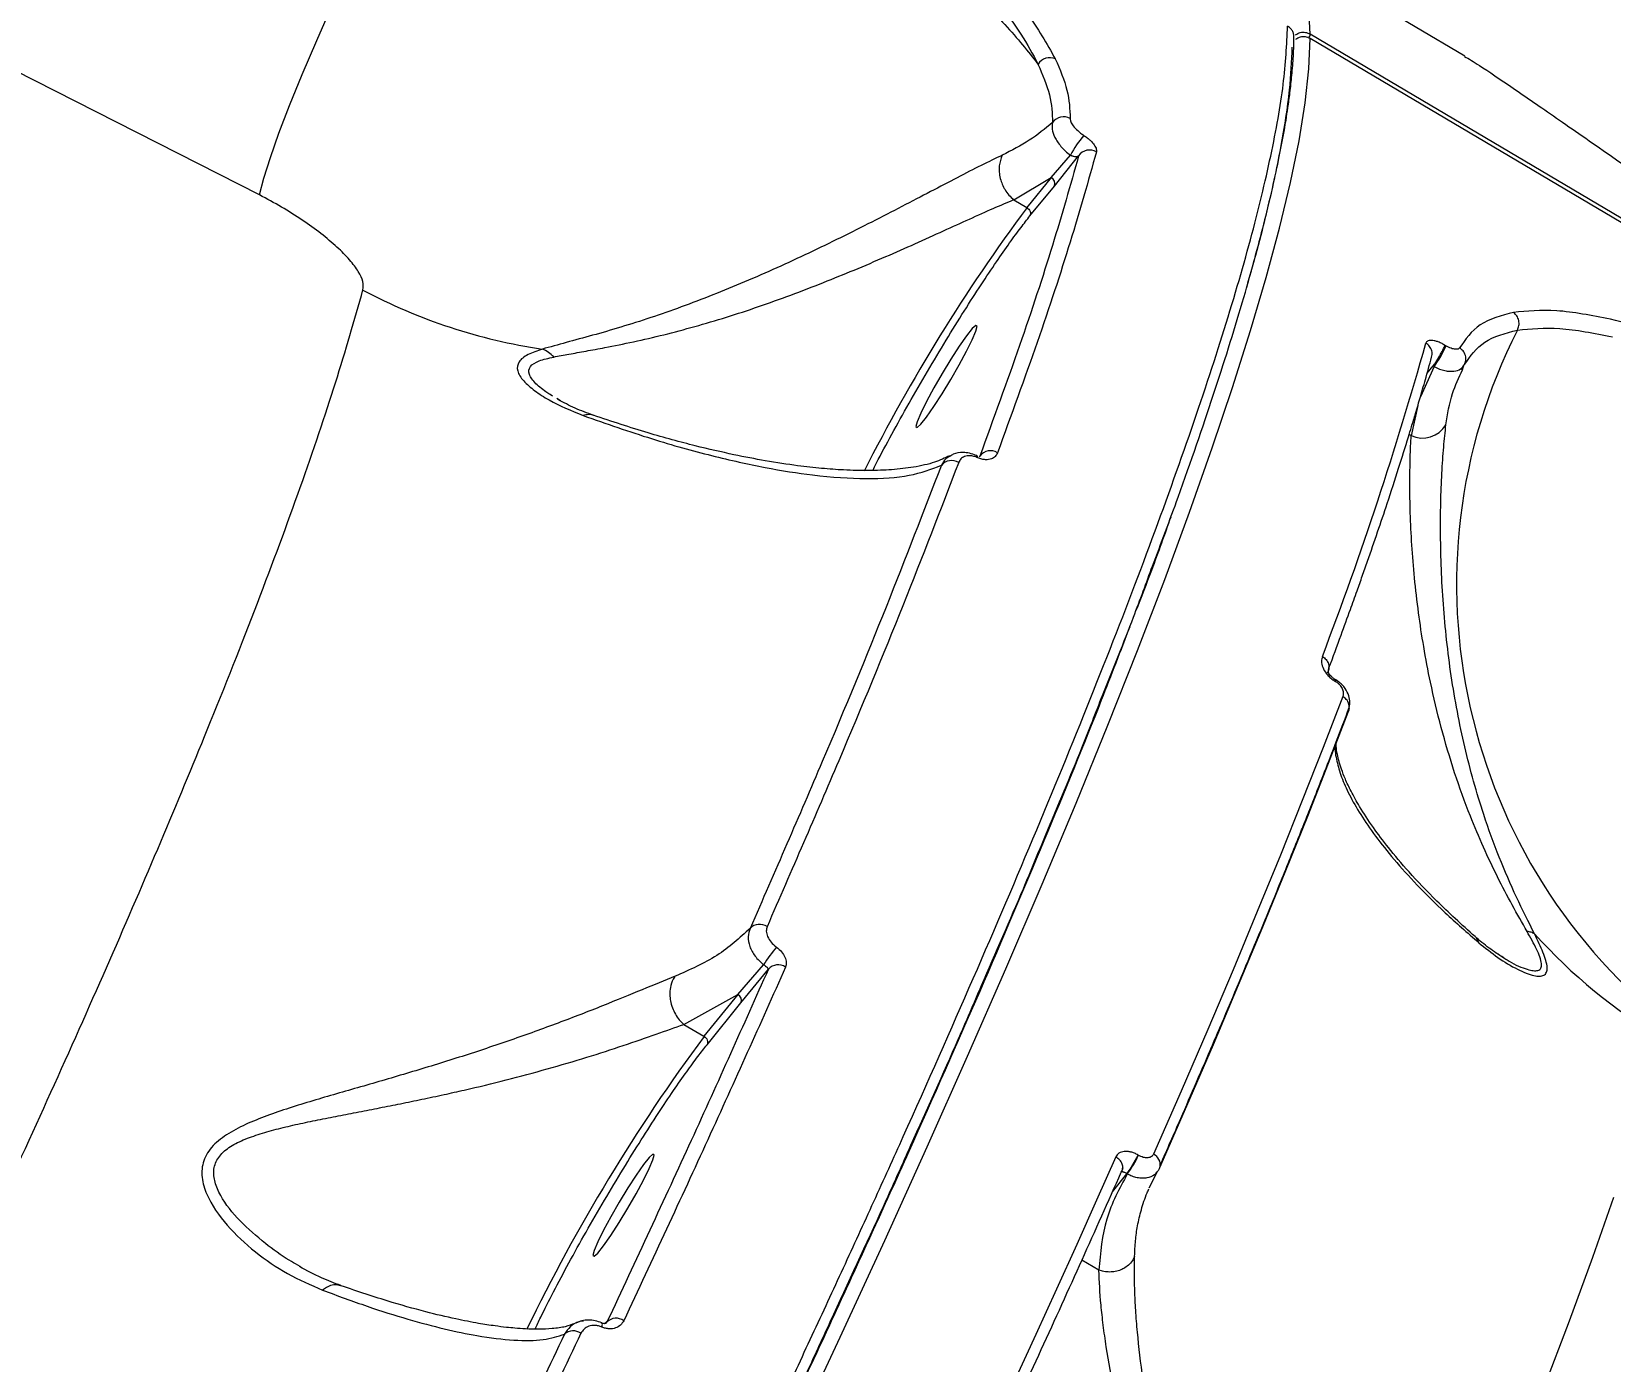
# Model space of a CAD drawing. Header units: millimetres. Extents: x -5609 to 5139, y -3980 to 3221.
# Drawn here: x 1814 to 1933.6, y 369.6 to 470.3 of the extents above; entities that cross this region are included whole.
import ezdxf

# ---------------------------------------------------------------- set-up
doc = ezdxf.new("R2010")
doc.units = ezdxf.units.MM
for name, color, linetype in [('DIKOM_ОБЪЕКТ', 7, 'Continuous'), ('DIKOM_РАЗМЕР_ЗОНА', 7, 'Continuous'), ('DIKOM_РАЗМЕР_ОБЪЕКТА', 7, 'Continuous')]:
    doc.layers.add(name, color=color, linetype=linetype)
doc.styles.add('style1', font='arial.ttf', dxfattribs={"width": 0.8})
doc.dimstyles.new('1-50', dxfattribs={"dimtxt": 300, "dimasz": 200, "dimexe": 100, "dimexo": 0, "dimgap": 100, "dimtad": 1, "dimtxsty": 'style1', "dimcen": 200, "dimclrd": 7, "dimclre": 7, "dimclrt": 7, "dimadec": 1, "dimazin": 2, "dimtfac": 1, "dimtmove": 0, "dimatfit": 2, "dimfxl": 0, "dimlwd": 25, "dimlwe": 18, "dimarcsym": 0})

# ---------------------------------------------------------------- blocks, each defined once
blk = doc.blocks.new('A$Cc336a1e3')
at = {"color": 7, "linetype": 'Continuous', "lineweight": 15}
for p, q in [((4742.76, 1741.37), (4728.62, 1749.73)), ((5145.92, 1497.55), (4731.05, 1743.04)), ((5145.92, 1497.22), (4731.05, 1742.71)), ((4731.05, 1742.7), (4731.05, 1742.71)), ((5145.92, 1497.21), (4731.05, 1742.7)), ((4711.43, 1732.17), (4712.89, 1733.87)), ((4711.66, 1731.53), (4713.5, 1733.81)), ((4708.58, 1730.49), (4711.43, 1732.17)), ((4711.43, 1732.17), (4709.58, 1729.9)), ((4709.81, 1729.27), (4711.66, 1731.53)), ((4708.58, 1730.49), (4708.58, 1730.5)), ((4708.58, 1730.49), (4709.58, 1729.9)), ((4741.26, 1719.47), (4741.34, 1719.42)), ((4742.81, 1718.16), (4742.9, 1718.28)), ((4740.36, 1717.91), (4740.44, 1717.86)), ((4742.55, 1717.61), (4742.68, 1717.89)), ((4742.58, 1717.61), (4742.63, 1717.72)), ((4742.66, 1717.91), (4742.74, 1718)), ((4674.24, 1715.25), (4673.95, 1715.43)), ((4706, 1711.03), (4705.99, 1711.02)), ((4732.44, 1694.8), (4732.47, 1695.03)), ((4732.98, 1694.13), (4732.88, 1694.19)), ((4732.86, 1694.08), (4732.96, 1694.01)), ((4733.2, 1693.97), (4732.99, 1694.12)), ((4745.18, 1673.42), (4745.8, 1673.03)), ((4687.68, 1670.29), (4689.62, 1672.55)), ((4687.91, 1669.65), (4689.99, 1672.21)), ((4683.58, 1668.03), (4687.68, 1670.29)), ((4687.68, 1670.29), (4685.11, 1667.13)), ((4685.34, 1666.49), (4687.91, 1669.65)), ((4683.58, 1668.03), (4683.58, 1668.03)), ((4683.58, 1668.03), (4685.11, 1667.13)), ((4716.84, 1657.16), (4716.8, 1656.99)), ((4718, 1658.13), (4718.03, 1658.11)), ((4717.16, 1656.72), (4717.19, 1656.7)), ((4718.85, 1655.64), (4719.46, 1656.83)), ((4654.5, 1649.7), (4654.32, 1649.8)), ((4715.03, 1649.42), (4715.03, 1649.41)), ((4675.66, 1645.51), (4675.4, 1645.41))]:
    blk.add_line(p, q, dxfattribs=at)
at = {"color": 8, "linetype": 'Continuous', "lineweight": 15}
for p, q in [((4740.44, 1717.86), (4739.4, 1715.57)), ((4739.91, 1717.35), (4740.36, 1717.91)), ((4739.21, 1714.91), (4738.7, 1712.62)), ((4738.7, 1712.62), (4738.55, 1712.71)), ((4705.95, 1711.02), (4706.01, 1711.07)), ((4716.06, 1655.35), (4717.16, 1656.72)), ((4715.03, 1649.42), (4713.73, 1650.18)), ((4677.76, 1645.49), (4677.58, 1645.36)), ((4677.76, 1645.49), (4677.68, 1645.41))]:
    blk.add_line(p, q, dxfattribs=at)
at = {"color": 7, "linetype": 'Continuous', "lineweight": 15, "flags": 128}
for points in [[(4651.43, 1730.86), (4632.89, 1740.27), (4614.18, 1749.35), (4595.31, 1758.1), (4576.29, 1766.52), (4557.12, 1774.6), (4537.8, 1782.34), (4518.35, 1789.74), (4498.76, 1796.8), (4479.05, 1803.52), (4459.22, 1809.88), (4439.28, 1815.9), (4419.23, 1821.56), (4399.09, 1826.88), (4378.85, 1831.83), (4358.52, 1836.43)], [(4651.43, 1730.86), (4651.76, 1732.13), (4652.25, 1733.69), (4652.9, 1735.53), (4653.71, 1737.63), (4654.67, 1739.98), (4655.77, 1742.55), (4656.99, 1745.33), (4658.33, 1748.27), (4659.78, 1751.36), (4661.32, 1754.58), (4662.94, 1757.88), (4664.62, 1761.24), (4666.35, 1764.63), (4668.11, 1768.02), (4669.89, 1771.38)], [(4691.91, 1636.81), (4695.44, 1644.34), (4698.81, 1651.66), (4702.03, 1658.75), (4705.09, 1665.62), (4707.99, 1672.25), (4710.73, 1678.64), (4713.31, 1684.79), (4715.71, 1690.69), (4717.95, 1696.34), (4720.02, 1701.72), (4721.91, 1706.84), (4723.63, 1711.7), (4725.17, 1716.28), (4726.53, 1720.58), (4727.72, 1724.6), (4728.73, 1728.34), (4729.56, 1731.8), (4730.2, 1734.96), (4730.67, 1737.84), (4730.95, 1740.41), (4731.05, 1742.7)], [(4705.8, 1720.91), (4705.7, 1720.97), (4705.43, 1720.73), (4705, 1720.19), (4704.44, 1719.4), (4703.81, 1718.42), (4703.15, 1717.34), (4702.52, 1716.24), (4701.96, 1715.21), (4701.53, 1714.33), (4701.26, 1713.68), (4701.16, 1713.31), (4701.26, 1713.24), (4701.53, 1713.49), (4701.96, 1714.03), (4702.52, 1714.82), (4703.15, 1715.79), (4703.81, 1716.88), (4704.44, 1717.98), (4705, 1719.01), (4705.43, 1719.88), (4705.7, 1720.53), (4705.8, 1720.91)], [(4705.85, 1710.95), (4705.84, 1710.99), (4705.84, 1711.03), (4705.83, 1711.06), (4705.82, 1711.08), (4705.8, 1711.1), (4705.78, 1711.11), (4705.76, 1711.11), (4705.73, 1711.11)], [(4732.98, 1694.13), (4732.99, 1694.12), (4732.99, 1694.12)], [(4733.52, 1692.87), (4732.03, 1689), (4730.45, 1684.99), (4728.79, 1680.85), (4727.04, 1676.57), (4725.2, 1672.17), (4723.28, 1667.64), (4721.27, 1662.98), (4719.18, 1658.2)], [(4754.02, 1654.93), (4752.43, 1650.37), (4750.66, 1645.54), (4748.72, 1640.44), (4746.6, 1635.08), (4744.32, 1629.47), (4741.86, 1623.6), (4739.24, 1617.49), (4736.46, 1611.14), (4733.52, 1604.55), (4730.42, 1597.73), (4727.16, 1590.7), (4723.75, 1583.44)], [(4681.33, 1658.13), (4681.23, 1658.2), (4680.96, 1657.95), (4680.53, 1657.41), (4679.97, 1656.62), (4679.34, 1655.65), (4678.68, 1654.56), (4678.05, 1653.46), (4677.49, 1652.44), (4677.06, 1651.56), (4676.78, 1650.91), (4676.69, 1650.53), (4676.78, 1650.47), (4677.06, 1650.71), (4677.49, 1651.25), (4678.05, 1652.04), (4678.68, 1653.02), (4679.34, 1654.1), (4679.97, 1655.2), (4680.53, 1656.23), (4680.96, 1657.11), (4681.23, 1657.76), (4681.33, 1658.13)], [(4716.32, 1658), (4714.86, 1654.71), (4713.36, 1651.37), (4711.82, 1647.97), (4710.25, 1644.53), (4708.64, 1641.03), (4707, 1637.48), (4705.32, 1633.89), (4703.61, 1630.24)]]:
    blk.add_lwpolyline(points, dxfattribs=at)
at = {"color": 8, "linetype": 'Continuous', "lineweight": 15, "flags": 128}
for points in [[(4731.05, 1743.04), (4730.94, 1744.98), (4730.65, 1746.61), (4730.17, 1747.94), (4729.52, 1748.97), (4728.68, 1749.7), (4728.62, 1749.73)], [(4719.66, 1657.19), (4721.7, 1661.85), (4723.71, 1666.5), (4725.62, 1671.02), (4727.46, 1675.41), (4729.2, 1679.68), (4730.86, 1683.81), (4732.43, 1687.81), (4733.92, 1691.68)]]:
    blk.add_lwpolyline(points, dxfattribs=at)
at = {"color": 8, "linetype": 'Continuous', "lineweight": 15}
for centre, radius, start, end in [((4729.91, 1743.31), 1.18, 331.2316, 346.7066), ((4819.52, 1648.16), 136.99, 143.3675, 153.1976), ((4732.73, 1694.16), 0.148, 326.6508, 12.7973), ((4732.75, 1694.12), 0.235, 333.5545, 1.0832), ((4742.76, 1673.87), 1.13, 17.7499, 45.7314), ((4797.34, 1583.99), 139.66, 143.4705, 154.1358), ((4718.76, 1657.38), 0.928, 351.2932, 62.949)]:
    blk.add_arc(centre, radius, start, end, dxfattribs=at)
at = {"color": 7, "linetype": 'Continuous', "lineweight": 15}
for centre, radius, start, end in [((4711.32, 1740.17), 1.08, 67.3304, 146.0867), ((4712.36, 1735.74), 1.03, 61.0813, 144.0437), ((4718.81, 1730.97), 6.59, 138.2012, 153.9227), ((4714.34, 1733.25), 1.01, 59.0777, 146.1795), ((4711.2, 1731.73), 0.498, 337.2271, 62.5421), ((4679.05, 1760.86), 42.14, 241.9983, 261.5526), ((4784.68, 1701.35), 42.54, 153.0618, 232.322), ((4478.5, 1792.8), 271.36, 339.0774, 344.3576), ((4734.72, 1722.2), 7.18, 322.8427, 337.2468), ((4672.04, 1717.09), 2.25, 41.5135, 68.4495), ((4739.55, 1714.52), 2.08, 245.7882, 328.7491), ((4706.82, 1710.48), 1, 57.6639, 143.4471), ((4703.88, 1709.74), 1, 57.8428, 140.6552), ((4689.33, 1674.61), 0.999, 55.8386, 135.9759), ((4700.07, 1665.98), 12.34, 140.1249, 147.7985), ((4778.58, 1702.26), 41, 221.8765, 239.4365), ((4690.73, 1671.56), 0.986, 55.2626, 138.4387), ((4687.45, 1669.84), 0.498, 337.2139, 62.5933), ((4710.49, 1661.66), 8.3, 323.4568, 334.8601), ((4710.52, 1661.64), 8.3, 323.4558, 334.8611), ((4678.45, 1644.79), 0.982, 53.712, 134.5814), ((4675.2, 1643.82), 1, 54.2274, 131.381)]:
    blk.add_arc(centre, radius, start, end, dxfattribs=at)
for points, knots in [([(4670.23, 1771.93), (4671.82, 1771.1), (4674.96, 1769.44), (4679.52, 1766.85), (4683.96, 1764.19), (4688.22, 1761.47), (4692.25, 1758.71), (4695.99, 1755.97), (4699.42, 1753.25), (4702.49, 1750.56), (4705.16, 1747.95), (4707.39, 1745.44), (4709.22, 1743.01), (4710.02, 1741.52), (4710.42, 1740.77)], [0, 0, 0, 0, 0.08568, 0.168899, 0.249666, 0.335364, 0.418589, 0.499358, 0.584162, 0.667407, 0.749115, 0.832921, 0.916336, 1, 1, 1, 1]), ([(4670.7, 1772.97), (4673.06, 1771.71), (4677.79, 1769.19), (4684.66, 1765.11), (4691.11, 1760.92), (4697, 1756.69), (4702.15, 1752.51), (4706.42, 1748.47), (4709.77, 1744.62), (4711.08, 1742.32), (4711.73, 1741.16)], [0, 0, 0, 0, 0.124868, 0.249534, 0.374625, 0.499173, 0.624463, 0.748983, 0.874562, 1, 1, 1, 1]), ([(4669.89, 1771.38), (4672.17, 1770.04), (4676.7, 1767.37), (4683.31, 1763.16), (4689.55, 1758.94), (4694.65, 1755.23), (4698.68, 1752.1), (4701.83, 1749.51), (4705.04, 1746.67), (4708.16, 1743.63), (4709.65, 1741.73), (4710.42, 1740.77)], [0, 0, 0, 0, 0.126011, 0.250335, 0.375596, 0.500794, 0.583348, 0.666732, 0.75094, 0.873175, 1, 1, 1, 1]), ([(4405.31, 1149.5), (4408.58, 1154.25), (4415.13, 1163.76), (4425.3, 1178.81), (4435.71, 1194.42), (4446.35, 1210.59), (4456.94, 1226.9), (4467.45, 1243.27), (4477.85, 1259.64), (4486.49, 1273.4), (4493.32, 1284.36), (4498.31, 1292.4), (4503.31, 1300.5), (4508.31, 1308.65), (4515.19, 1319.89), (4523.98, 1334.38), (4534.71, 1352.24), (4545.54, 1370.45), (4556.44, 1388.97), (4567.13, 1407.32), (4577.57, 1425.45), (4587.75, 1443.3), (4595.6, 1457.21), (4601.19, 1467.19), (4604.57, 1473.24), (4607.93, 1479.29), (4611.27, 1485.34), (4614.61, 1491.39), (4617.92, 1497.43), (4623.21, 1507.11), (4630.4, 1520.38), (4639.35, 1537.09), (4648.08, 1553.63), (4656.57, 1569.95), (4664.59, 1585.63), (4672.14, 1600.63), (4679.21, 1614.94), (4684.57, 1626), (4688.41, 1634.06), (4690.9, 1639.32), (4693.33, 1644.51), (4695.69, 1649.61), (4698, 1654.64), (4701.36, 1662.07), (4705.6, 1671.64), (4710.42, 1682.91), (4714.73, 1693.46), (4718.53, 1703.24), (4721.78, 1712.22), (4724.48, 1720.35), (4726.62, 1727.62), (4728.15, 1733.96), (4729.13, 1739.43), (4729.27, 1742.24), (4729.34, 1743.65)], [0, 0, 0, 0, 0.024819, 0.049681, 0.074585, 0.099531, 0.12452, 0.147882, 0.17128, 0.194715, 0.205777, 0.216847, 0.227925, 0.239011, 0.250105, 0.273561, 0.297359, 0.321499, 0.345981, 0.370806, 0.394284, 0.418061, 0.442135, 0.45031, 0.458518, 0.466761, 0.475037, 0.483347, 0.49169, 0.500068, 0.523695, 0.547624, 0.571855, 0.596389, 0.621225, 0.644678, 0.668395, 0.692375, 0.701869, 0.711403, 0.720978, 0.730593, 0.740249, 0.749946, 0.774408, 0.798991, 0.823695, 0.848519, 0.873464, 0.898529, 0.923716, 0.949023, 0.974451, 1, 1, 1, 1]), ([(4729.81, 1742.91), (4729.8, 1743), (4729.77, 1743.17), (4729.61, 1743.44), (4729.44, 1743.58), (4729.34, 1743.65)], [0, 0, 0, 0, 0.30134, 0.586445, 1, 1, 1, 1]), ([(4719.09, 1702.74), (4719.76, 1704.5), (4721.5, 1709.13), (4723.77, 1715.79), (4725.98, 1722.81), (4727.37, 1727.88), (4728.22, 1731.44), (4728.71, 1733.72), (4729.02, 1735.39), (4729.23, 1736.6), (4729.37, 1737.54), (4729.53, 1738.68), (4729.67, 1740), (4729.79, 1741.46), (4729.81, 1742.4), (4729.82, 1742.91)], [0, 0, 0, 0, 0.09362, 0.245593, 0.39757, 0.549552, 0.616431, 0.68288, 0.743947, 0.767161, 0.797322, 0.835684, 0.882301, 0.937143, 1, 1, 1, 1]), ([(4729.94, 1742.99), (4730.06, 1743.06), (4730.28, 1743.18), (4730.69, 1743.2), (4730.93, 1743.1), (4731.05, 1743.04)], [0, 0, 0, 0, 0.333309, 0.666718, 1, 1, 1, 1]), ([(4731.05, 1742.7), (4730.93, 1742.75), (4730.69, 1742.86), (4730.28, 1742.84), (4730.06, 1742.71), (4729.94, 1742.64)], [0, 0, 0, 0, 0.333299, 0.66651, 1, 1, 1, 1]), ([(4711.73, 1741.16), (4712.08, 1740.35), (4712.78, 1738.73), (4712.83, 1737.34), (4712.86, 1736.64)], [0, 0, 0, 0, 0.49999, 1, 1, 1, 1]), ([(4742.75, 1741.35), (4743.08, 1741.16), (4743.87, 1740.69), (4745.48, 1739.59), (4746.42, 1738.95)], [0, 0, 0, 0, 0.416017, 1, 1, 1, 1]), ([(4710.42, 1740.77), (4710.76, 1739.97), (4711.45, 1738.38), (4711.5, 1737.02), (4711.52, 1736.34)], [0, 0, 0, 0, 0.500003, 1, 1, 1, 1]), ([(4746.42, 1738.95), (4747.45, 1738.24), (4749.51, 1736.82), (4752.35, 1734.85), (4753.77, 1733.86)], [0, 0, 0, 0, 0.499999, 1, 1, 1, 1]), ([(4711.52, 1736.34), (4710.96, 1735.88), (4709.84, 1734.95), (4708.42, 1734.23), (4707.71, 1733.87)], [0, 0, 0, 0, 0.501035, 1, 1, 1, 1]), ([(4711.52, 1736.34), (4711.5, 1736.18), (4711.45, 1735.84), (4711.67, 1735.21), (4712.05, 1734.64), (4712.48, 1734.18), (4712.76, 1733.97), (4712.89, 1733.87)], [0, 0, 0, 0, 0.235539, 0.476548, 0.729183, 0.862704, 1, 1, 1, 1]), ([(4712.86, 1736.64), (4712.87, 1736.56), (4712.89, 1736.41), (4713.07, 1736.09), (4713.35, 1735.79), (4713.64, 1735.54), (4713.81, 1735.42), (4713.9, 1735.36)], [0, 0, 0, 0, 0.249431, 0.499454, 0.749331, 0.874967, 1, 1, 1, 1]), ([(4713.9, 1735.36), (4713.99, 1735.3), (4714.16, 1735.18), (4714.45, 1734.93), (4714.71, 1734.63), (4714.87, 1734.33), (4714.86, 1734.18), (4714.85, 1734.11)], [0, 0, 0, 0, 0.124948, 0.250563, 0.500133, 0.749998, 1, 1, 1, 1]), ([(4707.71, 1733.87), (4707.2, 1733.62), (4706.17, 1733.13), (4704.32, 1732.18), (4702.31, 1731.12), (4699.41, 1729.61), (4695.5, 1727.61), (4690.62, 1725.29), (4685.74, 1723.22), (4681.01, 1721.49), (4677.32, 1720.39), (4674.62, 1719.67), (4673.45, 1719.34), (4672.86, 1719.18)], [0, 0, 0, 0, 0.063076, 0.125367, 0.187848, 0.250599, 0.375301, 0.499226, 0.62383, 0.748539, 0.87391, 0.936525, 1, 1, 1, 1]), ([(4713.5, 1733.81), (4712.87, 1731.6), (4711.62, 1727.19), (4709.12, 1719.6), (4707.05, 1713.92), (4706.01, 1711.07)], [0, 0, 0, 0, 0.33332, 0.666682, 1, 1, 1, 1]), ([(4714.85, 1734.11), (4714.22, 1731.89), (4712.96, 1727.46), (4710.46, 1719.85), (4708.38, 1714.16), (4707.35, 1711.32)], [0, 0, 0, 0, 0.334709, 0.668045, 1, 1, 1, 1]), ([(4707.71, 1733.87), (4707.62, 1733.61), (4707.47, 1733.21), (4707.47, 1732.59), (4707.57, 1731.96), (4707.83, 1731.36), (4708.21, 1730.83), (4708.45, 1730.61), (4708.58, 1730.5)], [0, 0, 0, 0, 0.239683, 0.368637, 0.500278, 0.735182, 0.865813, 1, 1, 1, 1]), ([(4712.89, 1733.87), (4712.91, 1733.86), (4712.95, 1733.84), (4713.02, 1733.82), (4713.14, 1733.78), (4713.35, 1733.75), (4713.44, 1733.78), (4713.5, 1733.81)], [0, 0, 0, 0, 0.039371, 0.082711, 0.183477, 0.428108, 1, 1, 1, 1]), ([(4753.77, 1733.86), (4754.83, 1733.13), (4756.95, 1731.67), (4760.52, 1729.23), (4764.31, 1726.67), (4767.04, 1724.87), (4768.41, 1723.97)], [0, 0, 0, 0, 0.251733, 0.501318, 0.749817, 1, 1, 1, 1]), ([(4659.27, 1723.66), (4659.29, 1723.86), (4659.32, 1724.26), (4658.96, 1725.04), (4658.29, 1725.93), (4657.33, 1726.91), (4656.11, 1727.93), (4654.68, 1728.96), (4653.1, 1729.96), (4651.99, 1730.56), (4651.43, 1730.86)], [0, 0, 0, 0, 0.121347, 0.243053, 0.365688, 0.489587, 0.61564, 0.742468, 0.871114, 1, 1, 1, 1]), ([(4673.72, 1718.58), (4674.1, 1718.65), (4674.87, 1718.8), (4676.18, 1719.03), (4677.8, 1719.33), (4679.77, 1719.72), (4682.81, 1720.43), (4686.78, 1721.54), (4690.88, 1722.95), (4694.12, 1724.2), (4696.53, 1725.18), (4698.86, 1726.17), (4701.14, 1727.17), (4703.27, 1728.14), (4705.26, 1729.04), (4707.07, 1729.86), (4708.08, 1730.28), (4708.58, 1730.5)], [0, 0, 0, 0, 0.040298, 0.082087, 0.1257, 0.188983, 0.252817, 0.379529, 0.505772, 0.569887, 0.630635, 0.694219, 0.755092, 0.817806, 0.878318, 0.939944, 1, 1, 1, 1]), ([(4709.58, 1729.9), (4709.64, 1729.86), (4709.74, 1729.78), (4709.84, 1729.61), (4709.87, 1729.43), (4709.83, 1729.32), (4709.81, 1729.27)], [0, 0, 0, 0, 0.250119, 0.500007, 0.749891, 1, 1, 1, 1]), ([(4391.66, 1239.85), (4394.47, 1244), (4400.1, 1252.3), (4408.67, 1265.15), (4417.3, 1278.24), (4426, 1291.59), (4434.22, 1304.34), (4441.98, 1316.48), (4449.25, 1327.96), (4456.59, 1339.65), (4463.99, 1351.53), (4471.44, 1363.6), (4478.8, 1375.62), (4486.08, 1387.59), (4493.25, 1399.5), (4500.45, 1411.54), (4507.67, 1423.71), (4514.89, 1435.99), (4521.65, 1447.57), (4527.94, 1458.44), (4533.77, 1468.58), (4539.59, 1478.76), (4545.37, 1488.97), (4551.12, 1499.19), (4556.83, 1509.42), (4563.64, 1521.72), (4571.49, 1536.05), (4580.25, 1552.27), (4588.79, 1568.32), (4595.86, 1581.84), (4601.59, 1592.94), (4606.08, 1601.73), (4610.45, 1610.39), (4614.7, 1618.92), (4618.83, 1627.3), (4622.81, 1635.51), (4627.05, 1644.37), (4631.46, 1653.78), (4635.96, 1663.59), (4640.15, 1673), (4644.01, 1681.97), (4647.79, 1691.05), (4651.37, 1700.09), (4654.61, 1708.86), (4657.32, 1716.84), (4658.62, 1721.38), (4659.27, 1723.66)], [0, 0, 0, 0, 0.025201, 0.050426, 0.075478, 0.100439, 0.125533, 0.145965, 0.166556, 0.187307, 0.208217, 0.229287, 0.250516, 0.270801, 0.291287, 0.311974, 0.332861, 0.35395, 0.375239, 0.39266, 0.410236, 0.427968, 0.445856, 0.463899, 0.482097, 0.500451, 0.530196, 0.560356, 0.590931, 0.62192, 0.639817, 0.657849, 0.676017, 0.69432, 0.712759, 0.731334, 0.750044, 0.774713, 0.799566, 0.824602, 0.849822, 0.875227, 0.906171, 0.937281, 0.968557, 1, 1, 1, 1]), ([(4746.46, 1721.96), (4745.54, 1721.71), (4743.7, 1721.22), (4742.81, 1719.92), (4742.37, 1719.27)], [0, 0, 0, 0, 0.500004, 1, 1, 1, 1]), ([(4753.8, 1721.45), (4752.38, 1721.72), (4749.54, 1722.27), (4747.48, 1722.06), (4746.46, 1721.96)], [0, 0, 0, 0, 0.5, 1, 1, 1, 1]), ([(4746.75, 1720.62), (4746.8, 1720.73), (4746.89, 1720.96), (4746.87, 1721.35), (4746.72, 1721.71), (4746.54, 1721.88), (4746.46, 1721.96)], [0, 0, 0, 0, 0.240954, 0.500024, 0.759094, 1, 1, 1, 1]), ([(4742.74, 1718), (4743.18, 1718.64), (4744.05, 1719.91), (4745.85, 1720.39), (4746.75, 1720.62)], [0, 0, 0, 0, 0.500033, 1, 1, 1, 1]), ([(4746.75, 1720.62), (4747.76, 1720.72), (4749.78, 1720.92), (4752.56, 1720.39), (4753.95, 1720.12)], [0, 0, 0, 0, 0.500002, 1, 1, 1, 1]), ([(4768.42, 1716.16), (4767.05, 1716.77), (4764.31, 1717.99), (4760.51, 1719.46), (4756.96, 1720.66), (4754.85, 1721.18), (4753.8, 1721.45)], [0, 0, 0, 0, 0.25174, 0.501318, 0.749828, 1, 1, 1, 1]), ([(4741.26, 1719.47), (4741.16, 1719.53), (4740.96, 1719.64), (4740.68, 1719.75), (4740.44, 1719.82), (4740.16, 1719.85), (4739.91, 1719.81), (4739.85, 1719.69), (4739.81, 1719.63)], [0, 0, 0, 0, 0.125618, 0.250716, 0.372684, 0.501475, 0.750701, 1, 1, 1, 1]), ([(4740.36, 1717.91), (4740.39, 1717.95), (4740.45, 1718.03), (4740.58, 1718.22), (4740.73, 1718.46), (4740.89, 1718.73), (4741.04, 1718.99), (4741.15, 1719.22), (4741.23, 1719.38), (4741.25, 1719.44), (4741.26, 1719.47)], [0, 0, 0, 0, 0.107127, 0.22818, 0.360769, 0.499969, 0.63916, 0.771723, 0.892833, 1, 1, 1, 1]), ([(4742.37, 1719.27), (4742.34, 1719.24), (4742.28, 1719.17), (4742.06, 1719.15), (4741.79, 1719.21), (4741.54, 1719.31), (4741.4, 1719.39), (4741.34, 1719.42)], [0, 0, 0, 0, 0.249689, 0.499048, 0.748748, 0.877234, 1, 1, 1, 1]), ([(4672.86, 1719.18), (4672.48, 1719.05), (4671.7, 1718.78), (4671, 1718.23), (4670.89, 1717.54), (4671.38, 1716.77), (4672.25, 1716.02), (4673.69, 1715.09), (4675.05, 1714.52), (4675.95, 1714.15)], [0, 0, 0, 0, 0.125315, 0.25223, 0.379652, 0.506409, 0.631282, 0.755613, 1, 1, 1, 1]), ([(4672.37, 1716.56), (4672.16, 1716.8), (4671.76, 1717.27), (4671.86, 1717.89), (4672.56, 1718.32), (4673.33, 1718.49), (4673.72, 1718.58)], [0, 0, 0, 0, 0.250633, 0.497272, 0.746266, 1, 1, 1, 1]), ([(4732.47, 1695.03), (4732.78, 1695.86), (4733.33, 1697.36), (4734.04, 1699.3), (4734.57, 1700.78), (4735, 1701.99), (4735.79, 1704.25), (4736.73, 1707), (4737.74, 1710.11), (4738.33, 1712.01), (4738.75, 1713.38), (4739.06, 1714.4), (4739.43, 1715.66), (4739.86, 1717.16), (4740.15, 1718.21), (4740.3, 1718.78)], [0, 0, 0, 0, 0.091642, 0.164453, 0.218405, 0.261718, 0.305925, 0.484361, 0.598118, 0.703103, 0.737369, 0.784037, 0.843376, 0.915369, 1, 1, 1, 1]), ([(4742.74, 1718), (4742.79, 1718.11), (4742.87, 1718.33), (4742.83, 1718.7), (4742.66, 1719.05), (4742.46, 1719.2), (4742.37, 1719.27)], [0, 0, 0, 0, 0.241035, 0.500028, 0.759017, 1, 1, 1, 1]), ([(4676.73, 1714.16), (4676.26, 1714.33), (4675.32, 1714.68), (4674.47, 1715.13), (4674.04, 1715.35)], [0, 0, 0, 0, 0.503715, 1, 1, 1, 1]), ([(4675.95, 1714.15), (4677.72, 1713.53), (4681.25, 1712.3), (4685.77, 1711.06), (4689.83, 1710.16), (4693.8, 1709.54), (4697.51, 1709.3), (4700.83, 1709.51), (4702.34, 1710.09), (4703.1, 1710.38)], [0, 0, 0, 0, 0.124758, 0.2488, 0.373533, 0.499361, 0.666105, 0.832562, 1, 1, 1, 1]), ([(4703.72, 1711.1), (4703.37, 1710.93), (4702.65, 1710.58), (4701.13, 1710.23), (4699.42, 1710.03), (4697.63, 1709.96), (4695.84, 1710), (4694.04, 1710.13), (4692.08, 1710.35), (4689.87, 1710.69), (4687.29, 1711.18), (4684.36, 1711.86), (4680.88, 1712.79), (4678.13, 1713.7), (4676.72, 1714.17)], [0, 0, 0, 0, 0.104568, 0.210425, 0.299192, 0.379223, 0.456586, 0.519109, 0.582452, 0.661289, 0.732037, 0.812798, 0.903887, 1, 1, 1, 1]), ([(4748.05, 1674.89), (4747.59, 1675.79), (4746.68, 1677.6), (4745.35, 1680.66), (4743.98, 1684.42), (4742.69, 1689.01), (4741.67, 1694.41), (4741.07, 1699.89), (4740.91, 1704.3), (4740.93, 1707.56), (4741.02, 1709.8), (4741.16, 1711.82), (4741.28, 1712.89), (4741.33, 1713.44)], [0, 0, 0, 0, 0.084174, 0.167663, 0.251371, 0.37574, 0.500643, 0.624961, 0.749625, 0.812309, 0.874754, 0.936914, 1, 1, 1, 1]), ([(4747.48, 1675.07), (4747.11, 1675.73), (4746.36, 1677.04), (4745.23, 1679.19), (4744.16, 1681.44), (4743.06, 1684.06), (4741.96, 1687.08), (4740.96, 1690.48), (4740.19, 1693.69), (4739.64, 1696.6), (4739.24, 1699.25), (4738.94, 1701.83), (4738.74, 1704.38), (4738.62, 1706.77), (4738.59, 1709.01), (4738.62, 1711.01), (4738.67, 1712.09), (4738.7, 1712.62)], [0, 0, 0, 0, 0.06267, 0.125024, 0.187521, 0.250243, 0.333973, 0.418265, 0.500006, 0.563854, 0.624706, 0.688604, 0.749813, 0.813582, 0.874981, 0.938405, 1, 1, 1, 1]), ([(4705.73, 1711.11), (4705.56, 1711.18), (4705.23, 1711.31), (4704.61, 1711.37), (4704.09, 1711.3), (4703.83, 1711.11), (4703.75, 1711.05)], [0, 0, 0, 0, 0.225886, 0.440411, 0.836221, 1, 1, 1, 1]), ([(4705.85, 1710.95), (4705.75, 1710.99), (4705.54, 1711.07), (4705.18, 1711.12), (4704.84, 1711.06), (4704.55, 1710.87), (4704.46, 1710.69), (4704.41, 1710.59)], [0, 0, 0, 0, 0.12564, 0.251156, 0.501368, 0.751044, 1, 1, 1, 1]), ([(4707.35, 1711.32), (4707.3, 1711.23), (4707.2, 1711.03), (4706.91, 1710.84), (4706.54, 1710.78), (4706.17, 1710.83), (4705.95, 1710.91), (4705.85, 1710.95)], [0, 0, 0, 0, 0.249011, 0.498795, 0.748903, 0.874477, 1, 1, 1, 1]), ([(4703.1, 1710.38), (4701.74, 1706.86), (4699.04, 1699.84), (4694.2, 1688.12), (4690.47, 1679.58), (4688.61, 1675.3)], [0, 0, 0, 0, 0.333513, 0.666488, 1, 1, 1, 1]), ([(4704.41, 1710.59), (4703.04, 1707.04), (4700.32, 1699.97), (4695.46, 1688.22), (4691.74, 1679.68), (4689.89, 1675.43)], [0, 0, 0, 0, 0.336006, 0.66934, 1, 1, 1, 1]), ([(4715.31, 1692.95), (4716.13, 1694.97), (4717.51, 1698.43), (4718.63, 1701.47), (4719.09, 1702.74)], [0, 0, 0, 0, 0.585342, 1, 1, 1, 1]), ([(4731.97, 1695.89), (4731.94, 1695.77), (4731.88, 1695.53), (4731.97, 1695.09), (4732.2, 1694.66), (4732.49, 1694.35), (4732.69, 1694.18), (4732.8, 1694.11), (4732.86, 1694.08)], [0, 0, 0, 0, 0.249908, 0.499516, 0.748864, 0.87445, 0.938092, 1, 1, 1, 1]), ([(4731.97, 1695.89), (4732.07, 1695.82), (4732.23, 1695.71), (4732.37, 1695.5), (4732.44, 1695.32), (4732.47, 1695.13), (4732.46, 1694.89), (4732.39, 1694.74), (4732.34, 1694.64)], [0, 0, 0, 0, 0.239423, 0.368363, 0.500037, 0.631643, 0.760577, 1, 1, 1, 1]), ([(4732.88, 1694.18), (4732.85, 1694.21), (4732.78, 1694.25), (4732.67, 1694.35), (4732.51, 1694.53), (4732.41, 1694.72), (4732.43, 1694.78), (4732.44, 1694.8)], [0, 0, 0, 0, 0.080477, 0.164741, 0.350313, 0.772207, 1, 1, 1, 1]), ([(4732.96, 1694.01), (4733.03, 1693.97), (4733.17, 1693.88), (4733.32, 1693.71), (4733.44, 1693.55), (4733.53, 1693.34), (4733.57, 1693.1), (4733.53, 1692.95), (4733.52, 1692.87)], [0, 0, 0, 0, 0.124878, 0.250214, 0.369272, 0.500743, 0.750207, 1, 1, 1, 1]), ([(4734.01, 1692.03), (4734.04, 1692.19), (4734.08, 1692.52), (4733.95, 1693.07), (4733.67, 1693.54), (4733.39, 1693.84), (4733.24, 1693.94), (4733.2, 1693.97)], [0, 0, 0, 0, 0.259531, 0.521756, 0.798327, 0.947119, 1, 1, 1, 1]), ([(4710.98, 1682.34), (4711.94, 1684.6), (4713.5, 1688.32), (4714.8, 1691.64), (4715.31, 1692.95)], [0, 0, 0, 0, 0.607559, 1, 1, 1, 1]), ([(4719.7, 1657.39), (4720.21, 1658.56), (4721.14, 1660.67), (4722.33, 1663.42), (4723.24, 1665.52), (4723.98, 1667.26), (4725.36, 1670.49), (4727.03, 1674.48), (4728.9, 1679.02), (4730.03, 1681.84), (4730.85, 1683.88), (4731.45, 1685.4), (4732.2, 1687.3), (4733.08, 1689.57), (4733.68, 1691.17), (4734.01, 1692.03)], [0, 0, 0, 0, 0.091641, 0.16445, 0.218403, 0.261716, 0.305924, 0.484368, 0.598128, 0.703117, 0.73738, 0.784052, 0.843387, 0.915377, 1, 1, 1, 1]), ([(4733.92, 1691.68), (4733.97, 1691.78), (4734.03, 1691.89), (4734.01, 1692.01), (4734, 1692.03)], [0, 0, 0, 0, 0.865371, 1, 1, 1, 1]), ([(4743.54, 1674.68), (4742.53, 1675.59), (4740.62, 1677.33), (4738.55, 1679.53), (4736.98, 1681.38), (4735.75, 1683.02), (4734.82, 1684.45), (4734.15, 1685.65), (4733.71, 1686.59), (4733.42, 1687.33), (4733.23, 1687.95), (4733.09, 1688.54), (4733.01, 1689.01), (4733.01, 1689.27), (4733.01, 1689.35)], [0, 0, 0, 0, 0.128619, 0.244885, 0.349975, 0.444167, 0.551442, 0.637881, 0.711764, 0.777048, 0.833814, 0.888057, 0.964347, 1, 1, 1, 1]), ([(4706.14, 1670.97), (4707.23, 1673.46), (4708.96, 1677.43), (4710.44, 1681.01), (4710.98, 1682.34)], [0, 0, 0, 0, 0.629736, 1, 1, 1, 1]), ([(4688.61, 1675.3), (4687.82, 1674.58), (4686.24, 1673.14), (4684.02, 1672.16), (4682.92, 1671.67)], [0, 0, 0, 0, 0.501437, 1, 1, 1, 1]), ([(4688.61, 1675.3), (4688.54, 1675.1), (4688.4, 1674.68), (4688.54, 1673.93), (4688.94, 1673.17), (4689.39, 1672.76), (4689.62, 1672.55)], [0, 0, 0, 0, 0.245912, 0.493284, 0.744516, 1, 1, 1, 1]), ([(4689.89, 1675.43), (4689.86, 1675.32), (4689.8, 1675.1), (4689.91, 1674.68), (4690.17, 1674.25), (4690.45, 1674.01), (4690.6, 1673.89)], [0, 0, 0, 0, 0.250452, 0.500555, 0.750502, 1, 1, 1, 1]), ([(4748.05, 1674.89), (4747.97, 1674.93), (4747.8, 1675.02), (4747.59, 1675.05), (4747.48, 1675.07)], [0, 0, 0, 0, 0.500113, 1, 1, 1, 1]), ([(4690.6, 1673.89), (4690.74, 1673.77), (4691.02, 1673.53), (4691.27, 1673.11), (4691.38, 1672.7), (4691.32, 1672.48), (4691.29, 1672.37)], [0, 0, 0, 0, 0.249518, 0.499356, 0.749501, 1, 1, 1, 1]), ([(4745.71, 1673.07), (4745.33, 1673.31), (4744.58, 1673.79), (4743.89, 1674.38), (4743.54, 1674.68)], [0, 0, 0, 0, 0.496885, 1, 1, 1, 1]), ([(4743.83, 1674.21), (4744.31, 1673.83), (4745.28, 1673.04), (4746.72, 1672.18), (4747.8, 1671.74), (4748.43, 1671.66), (4748.77, 1671.73), (4748.98, 1671.95), (4749.05, 1672.46), (4748.8, 1673.25), (4748.41, 1674.15), (4748.17, 1674.63), (4748.05, 1674.89)], [0, 0, 0, 0, 0.165385, 0.338285, 0.494804, 0.558135, 0.620498, 0.68432, 0.748003, 0.874324, 0.934148, 1, 1, 1, 1]), ([(4682.92, 1671.67), (4682.12, 1671.35), (4680.54, 1670.71), (4677.47, 1669.44), (4674.09, 1668.13), (4670.49, 1666.83), (4666.77, 1665.59), (4663.03, 1664.44), (4659.3, 1663.35), (4655.64, 1662.31), (4652.71, 1661.4), (4650.54, 1660.55), (4649.05, 1659.8), (4647.83, 1658.88), (4647.1, 1657.73), (4647, 1656.44), (4647.51, 1654.74), (4648.89, 1652.77), (4651.06, 1650.76), (4653.5, 1649.08), (4655.31, 1648.29), (4656.21, 1647.9)], [0, 0, 0, 0, 0.061467, 0.122786, 0.18393, 0.245254, 0.306496, 0.368438, 0.430193, 0.492347, 0.555531, 0.587377, 0.619614, 0.652161, 0.684898, 0.717557, 0.749852, 0.813486, 0.876281, 0.938525, 1, 1, 1, 1]), ([(4689.99, 1672.21), (4688.08, 1667.95), (4684.27, 1659.42), (4679.93, 1650.14), (4677.76, 1645.49)], [0, 0, 0, 0, 0.500003, 1, 1, 1, 1]), ([(4691.29, 1672.37), (4689.37, 1668.07), (4685.55, 1659.53), (4681.2, 1650.22), (4679.03, 1645.58)], [0, 0, 0, 0, 0.502435, 1, 1, 1, 1]), ([(4682.92, 1671.67), (4682.9, 1671.65), (4682.85, 1671.58), (4682.7, 1671.32), (4682.55, 1670.88), (4682.51, 1670.31), (4682.56, 1669.79), (4682.7, 1669.29), (4682.93, 1668.8), (4683.22, 1668.37), (4683.46, 1668.14), (4683.58, 1668.03)], [0, 0, 0, 0, 0.023917, 0.072104, 0.250203, 0.386261, 0.500016, 0.627826, 0.755717, 0.880673, 1, 1, 1, 1]), ([(4689.62, 1672.55), (4689.65, 1672.54), (4689.7, 1672.5), (4689.8, 1672.43), (4689.9, 1672.35), (4689.97, 1672.27), (4689.98, 1672.23), (4689.99, 1672.21)], [0, 0, 0, 0, 0.102101, 0.211061, 0.452123, 0.7191, 1, 1, 1, 1]), ([(4700.79, 1658.88), (4702.02, 1661.6), (4703.92, 1665.8), (4705.56, 1669.62), (4706.14, 1670.97)], [0, 0, 0, 0, 0.648891, 1, 1, 1, 1]), ([(4651.87, 1651.43), (4651.21, 1651.99), (4649.89, 1653.1), (4648.61, 1654.71), (4648.01, 1656.06), (4647.9, 1657.07), (4648.26, 1657.99), (4649.07, 1658.73), (4650.18, 1659.3), (4651.47, 1659.75), (4652.86, 1660.14), (4654.33, 1660.48), (4655.85, 1660.8), (4657.39, 1661.1), (4658.95, 1661.4), (4660.53, 1661.71), (4662.12, 1662.02), (4663.75, 1662.36), (4665.36, 1662.7), (4667.5, 1663.18), (4670.13, 1663.81), (4673.25, 1664.65), (4676.24, 1665.53), (4679.03, 1666.43), (4681.55, 1667.31), (4682.91, 1667.79), (4683.58, 1668.03)], [0, 0, 0, 0, 0.063358, 0.126023, 0.156681, 0.186892, 0.21678, 0.246886, 0.277515, 0.30878, 0.340255, 0.372003, 0.403988, 0.435861, 0.467651, 0.499409, 0.53118, 0.563012, 0.596556, 0.626985, 0.690276, 0.753131, 0.815925, 0.877867, 0.939274, 1, 1, 1, 1]), ([(4685.11, 1667.13), (4685.17, 1667.09), (4685.27, 1667.01), (4685.37, 1666.84), (4685.4, 1666.65), (4685.36, 1666.54), (4685.34, 1666.49)], [0, 0, 0, 0, 0.250155, 0.500145, 0.750067, 1, 1, 1, 1]), ([(4694.94, 1646.08), (4696.31, 1649.02), (4698.37, 1653.45), (4700.18, 1657.52), (4700.79, 1658.88)], [0, 0, 0, 0, 0.665447, 1, 1, 1, 1]), ([(4718, 1658.13), (4717.91, 1658.18), (4717.74, 1658.28), (4717.46, 1658.37), (4717.2, 1658.41), (4716.87, 1658.41), (4716.52, 1658.31), (4716.39, 1658.1), (4716.32, 1658)], [0, 0, 0, 0, 0.125134, 0.250936, 0.375301, 0.501234, 0.750464, 1, 1, 1, 1]), ([(4716.73, 1656.83), (4716.77, 1656.93), (4716.87, 1657.11), (4716.82, 1657.45), (4716.64, 1657.77), (4716.43, 1657.92), (4716.32, 1658)], [0, 0, 0, 0, 0.250026, 0.499944, 0.749965, 1, 1, 1, 1]), ([(4719.18, 1658.2), (4719.13, 1658.13), (4719.04, 1658), (4718.8, 1657.92), (4718.58, 1657.92), (4718.4, 1657.95), (4718.21, 1658.02), (4718.09, 1658.08), (4718.03, 1658.11)], [0, 0, 0, 0, 0.249683, 0.499133, 0.625342, 0.749319, 0.875321, 1, 1, 1, 1]), ([(4719.42, 1656.8), (4719.48, 1656.87), (4719.58, 1657), (4719.64, 1657.16), (4719.68, 1657.24)], [0, 0, 0, 0, 0.500697, 1, 1, 1, 1]), ([(4704.2, 1629.47), (4706.4, 1634.18), (4710.86, 1643.7), (4714.76, 1652.42), (4716.73, 1656.83)], [0, 0, 0, 0, 0.494143, 1, 1, 1, 1]), ([(4717.19, 1656.7), (4716.59, 1655.6), (4715.39, 1653.39), (4715.15, 1650.74), (4715.03, 1649.42)], [0, 0, 0, 0, 0.498278, 1, 1, 1, 1]), ([(4717.16, 1656.72), (4717.12, 1656.74), (4717.05, 1656.78), (4716.96, 1656.82), (4716.88, 1656.85), (4716.8, 1656.87), (4716.74, 1656.87), (4716.73, 1656.84), (4716.73, 1656.83)], [0, 0, 0, 0, 0.120109, 0.251119, 0.367188, 0.500918, 0.750305, 1, 1, 1, 1]), ([(4713.51, 1614.43), (4714.22, 1613.89), (4715.64, 1612.81), (4717.82, 1611.76), (4719.83, 1611.06), (4721.6, 1610.67), (4723.02, 1610.59), (4723.99, 1610.74), (4724.57, 1610.93), (4725.09, 1611.25), (4725.49, 1611.72), (4725.74, 1612.36), (4725.83, 1613.1), (4725.78, 1613.93), (4725.56, 1615.23), (4725.03, 1617.14), (4724.22, 1619.59), (4723.2, 1622.53), (4722.07, 1625.89), (4720.89, 1629.72), (4719.86, 1633.57), (4719, 1637.42), (4718.35, 1641.2), (4717.99, 1644.18), (4717.82, 1646.38), (4717.75, 1647.91), (4717.72, 1649.3), (4717.73, 1650.08), (4717.74, 1650.47)], [0, 0, 0, 0, 0.062095, 0.12419, 0.166265, 0.208612, 0.250673, 0.267399, 0.282603, 0.298918, 0.315282, 0.331754, 0.348133, 0.363598, 0.380618, 0.420606, 0.464429, 0.506421, 0.568854, 0.630517, 0.691983, 0.753874, 0.815265, 0.876882, 0.907929, 0.93823, 0.969339, 1, 1, 1, 1]), ([(4717.74, 1650.47), (4717.71, 1650.39), (4717.62, 1650.17), (4717.38, 1649.86), (4717.04, 1649.6), (4716.68, 1649.42), (4716.28, 1649.3), (4715.85, 1649.26), (4715.42, 1649.3), (4715.16, 1649.37), (4715.03, 1649.41)], [0, 0, 0, 0, 0.09043, 0.25019, 0.388972, 0.500022, 0.629043, 0.75729, 0.881758, 1, 1, 1, 1]), ([(4657.59, 1648.25), (4657.1, 1648.43), (4656.04, 1648.82), (4655.01, 1649.38), (4654.46, 1649.69)], [0, 0, 0, 0, 0.461129, 1, 1, 1, 1]), ([(4656.21, 1647.9), (4657.35, 1647.48), (4659.64, 1646.63), (4662.7, 1645.68), (4665.49, 1644.93), (4668.23, 1644.36), (4670.78, 1644.06), (4673.04, 1644.08), (4674.04, 1644.4), (4674.54, 1644.57)], [0, 0, 0, 0, 0.12513, 0.250217, 0.37497, 0.500436, 0.667489, 0.833349, 1, 1, 1, 1]), ([(4675.31, 1645.38), (4675.09, 1645.29), (4674.66, 1645.11), (4673.7, 1644.98), (4672.67, 1644.93), (4671.69, 1644.95), (4670.87, 1645.01), (4670.09, 1645.08), (4669.18, 1645.2), (4667.93, 1645.39), (4666.2, 1645.73), (4663.92, 1646.27), (4661, 1647.09), (4658.65, 1647.88), (4657.39, 1648.31)], [0, 0, 0, 0, 0.107227, 0.213631, 0.302185, 0.37297, 0.425823, 0.462731, 0.509523, 0.573313, 0.65399, 0.751714, 0.867118, 1, 1, 1, 1]), ([(4677.37, 1645.42), (4677.21, 1645.48), (4676.87, 1645.61), (4676.35, 1645.65), (4675.94, 1645.62), (4675.72, 1645.53), (4675.66, 1645.51)], [0, 0, 0, 0, 0.288916, 0.582173, 0.87502, 1, 1, 1, 1]), ([(4677.38, 1645.1), (4677.29, 1645.13), (4677.12, 1645.2), (4676.76, 1645.25), (4676.37, 1645.19), (4676, 1644.97), (4675.85, 1644.75), (4675.78, 1644.63)], [0, 0, 0, 0, 0.125062, 0.250631, 0.500543, 0.750679, 1, 1, 1, 1]), ([(4677.38, 1645.1), (4677.39, 1645.15), (4677.41, 1645.26), (4677.41, 1645.36), (4677.38, 1645.43), (4677.35, 1645.42), (4677.33, 1645.42)], [0, 0, 0, 0, 0.246343, 0.500102, 0.753745, 1, 1, 1, 1]), ([(4677.68, 1645.41), (4677.67, 1645.39), (4677.64, 1645.35), (4677.53, 1645.35), (4677.42, 1645.38), (4677.36, 1645.4), (4677.33, 1645.42)], [0, 0, 0, 0, 0.336466, 0.711608, 0.866691, 1, 1, 1, 1]), ([(4679.03, 1645.58), (4678.96, 1645.47), (4678.81, 1645.23), (4678.43, 1645.01), (4678.02, 1644.95), (4677.65, 1645), (4677.47, 1645.07), (4677.38, 1645.1)], [0, 0, 0, 0, 0.249397, 0.499633, 0.749455, 0.875009, 1, 1, 1, 1]), ([(4688.59, 1632.54), (4690.11, 1635.72), (4692.33, 1640.38), (4694.31, 1644.71), (4694.94, 1646.08)], [0, 0, 0, 0, 0.682796, 1, 1, 1, 1]), ([(4674.54, 1644.57), (4672.29, 1639.84), (4667.79, 1630.4), (4660.44, 1615.4), (4652.7, 1599.88), (4647.16, 1589.05), (4644.39, 1583.63)], [0, 0, 0, 0, 0.25035, 0.499998, 0.749649, 1, 1, 1, 1]), ([(4675.78, 1644.63), (4673.49, 1639.81), (4668.93, 1630.24), (4661.5, 1615.09), (4653.78, 1599.61), (4648.3, 1588.88), (4645.57, 1583.55)], [0, 0, 0, 0, 0.25449, 0.505987, 0.75449, 1, 1, 1, 1])]:
    blk.add_open_spline(points, degree=3, knots=knots, dxfattribs=at)
at = {"color": 8, "linetype": 'Continuous', "lineweight": 15}
for points, knots in [([(4729.66, 1742.04), (4729.62, 1741), (4729.53, 1738.8), (4728.85, 1734.52), (4727.8, 1729.58), (4726.73, 1725.69), (4726.21, 1723.81)], [0, 0, 0, 0, 0.230097, 0.488746, 0.753146, 1, 1, 1, 1]), ([(4697.9, 1709.99), (4697.99, 1710.18), (4698.42, 1711.02), (4699.34, 1712.73), (4700.63, 1715.06), (4702.03, 1717.47), (4703.44, 1719.84), (4704.82, 1722.05), (4706.1, 1724.05), (4707.26, 1725.78), (4708.26, 1727.22), (4709.12, 1728.39), (4709.59, 1728.98), (4709.81, 1729.27)], [0, 0, 0, 0, 0.030347, 0.13632, 0.24401, 0.351808, 0.458085, 0.561348, 0.660354, 0.754174, 0.842208, 0.924162, 1, 1, 1, 1]), ([(4740.3, 1718.78), (4740.3, 1718.8), (4740.3, 1718.88), (4740.27, 1719.04), (4740.2, 1719.22), (4740.07, 1719.44), (4739.91, 1719.56), (4739.81, 1719.63)], [0, 0, 0, 0, 0.06588, 0.260553, 0.455308, 0.645938, 1, 1, 1, 1]), ([(4740.44, 1717.86), (4740.58, 1717.79), (4740.84, 1717.66), (4741.25, 1717.54), (4741.61, 1717.49), (4742.04, 1717.5), (4742.44, 1717.62), (4742.59, 1717.82), (4742.66, 1717.91)], [0, 0, 0, 0, 0.149679, 0.294463, 0.433596, 0.567499, 0.822301, 1, 1, 1, 1]), ([(4741.33, 1713.44), (4741.46, 1714.25), (4741.7, 1715.72), (4742.31, 1717.02), (4742.58, 1717.61)], [0, 0, 0, 0, 0.549375, 1, 1, 1, 1]), ([(4673.65, 1715.61), (4673.52, 1715.69), (4673, 1715.99), (4672.64, 1716.32), (4672.37, 1716.56)], [0, 0, 0, 0, 0.252323, 1, 1, 1, 1]), ([(4676.72, 1714.16), (4676.71, 1714.17), (4676.61, 1714.23), (4676.35, 1714.24), (4676.09, 1714.18), (4675.95, 1714.15)], [0, 0, 0, 0, 0.016432, 0.468538, 1, 1, 1, 1]), ([(4703.75, 1711.05), (4703.64, 1711), (4703.35, 1710.83), (4703.2, 1710.56), (4703.1, 1710.38)], [0, 0, 0, 0, 0.365363, 1, 1, 1, 1]), ([(4720.48, 1706.46), (4720.02, 1705.15), (4719.23, 1702.92), (4718.23, 1700.37), (4717.82, 1699.32)], [0, 0, 0, 0, 0.589583, 1, 1, 1, 1]), ([(4717.37, 1698.14), (4716.67, 1696.32), (4714.73, 1691.26), (4710.95, 1682.06), (4706.1, 1670.68), (4700.71, 1658.52), (4694.83, 1645.64), (4688.52, 1632.21), (4683.94, 1622.72), (4681.67, 1618.03)], [0, 0, 0, 0, 0.086923, 0.240471, 0.39345, 0.545811, 0.698008, 0.850578, 1, 1, 1, 1]), ([(4734, 1692.03), (4734, 1692.13), (4733.99, 1692.35), (4733.81, 1692.66), (4733.61, 1692.8), (4733.52, 1692.87)], [0, 0, 0, 0, 0.306981, 0.666017, 1, 1, 1, 1]), ([(4732.94, 1689.16), (4732.93, 1689.15), (4732.9, 1688.79), (4733.04, 1688), (4733.39, 1686.78), (4733.99, 1685.43), (4734.83, 1683.94), (4735.95, 1682.31), (4737.36, 1680.54), (4739.1, 1678.61), (4741.18, 1676.53), (4742.95, 1674.98), (4743.83, 1674.21)], [0, 0, 0, 0, 0.005577, 0.120074, 0.228596, 0.337042, 0.448464, 0.559407, 0.669677, 0.780678, 0.890517, 1, 1, 1, 1]), ([(4745.8, 1673.03), (4745.91, 1672.96), (4746.51, 1672.57), (4747.26, 1672.25), (4747.96, 1672.08), (4748.33, 1672.09), (4748.56, 1672.26), (4748.61, 1672.62), (4748.47, 1673.12), (4748.13, 1673.92), (4747.74, 1674.61), (4747.48, 1675.07)], [0, 0, 0, 0, 0.053513, 0.28711, 0.376667, 0.465288, 0.554556, 0.643344, 0.732432, 0.821505, 1, 1, 1, 1]), ([(4672.31, 1644.95), (4672.45, 1645.24), (4672.84, 1646.09), (4673.71, 1647.78), (4674.86, 1649.95), (4676.16, 1652.29), (4677.55, 1654.7), (4678.97, 1657.06), (4680.35, 1659.28), (4681.63, 1661.28), (4682.79, 1663.01), (4683.79, 1664.44), (4684.65, 1665.61), (4685.12, 1666.21), (4685.34, 1666.49)], [0, 0, 0, 0, 0.049024, 0.14017, 0.234138, 0.329637, 0.425221, 0.519462, 0.61103, 0.698823, 0.782017, 0.860083, 0.932755, 1, 1, 1, 1]), ([(4719.42, 1656.86), (4719.37, 1656.78), (4719.2, 1656.54), (4718.78, 1656.4), (4718.32, 1656.36), (4717.94, 1656.4), (4717.55, 1656.51), (4717.31, 1656.64), (4717.19, 1656.7)], [0, 0, 0, 0, 0.135722, 0.417231, 0.560012, 0.705342, 0.851221, 1, 1, 1, 1]), ([(4717.74, 1650.47), (4717.76, 1650.87), (4717.79, 1651.64), (4717.96, 1652.82), (4718.25, 1654.03), (4718.55, 1654.96), (4718.78, 1655.47), (4718.83, 1655.57)], [0, 0, 0, 0, 0.215675, 0.428528, 0.669872, 0.933242, 1, 1, 1, 1]), ([(4654.32, 1649.8), (4654.11, 1649.92), (4653.24, 1650.39), (4652.46, 1650.99), (4651.87, 1651.43)], [0, 0, 0, 0, 0.24762, 1, 1, 1, 1]), ([(4715.54, 1613.79), (4715.78, 1613.65), (4716.42, 1613.26), (4717.67, 1612.65), (4719.28, 1611.99), (4721.08, 1611.46), (4722.52, 1611.24), (4723.51, 1611.27), (4724.11, 1611.38), (4724.64, 1611.62), (4725.06, 1612.02), (4725.3, 1612.61), (4725.34, 1613.34), (4725.24, 1614.14), (4724.96, 1615.25), (4724.47, 1616.68), (4723.78, 1618.41), (4723.05, 1620.15), (4722.23, 1622.1), (4721.31, 1624.3), (4720.35, 1626.71), (4719.43, 1629.18), (4718.58, 1631.62), (4717.8, 1634.08), (4716.99, 1636.92), (4716.21, 1640.15), (4715.66, 1643.08), (4715.36, 1645.25), (4715.13, 1647.32), (4715.07, 1648.57), (4715.03, 1649.41)], [0, 0, 0, 0, 0.019946, 0.053682, 0.099612, 0.144938, 0.189573, 0.207526, 0.223382, 0.240458, 0.257505, 0.274642, 0.291729, 0.308834, 0.32593, 0.35989, 0.393482, 0.427052, 0.460721, 0.504691, 0.551769, 0.595203, 0.641111, 0.685602, 0.729784, 0.797075, 0.864709, 0.898885, 0.932081, 1, 1, 1, 1]), ([(4657.56, 1648.23), (4657.48, 1648.26), (4657.25, 1648.34), (4656.78, 1648.28), (4656.4, 1648.03), (4656.21, 1647.9)], [0, 0, 0, 0, 0.187624, 0.565664, 1, 1, 1, 1]), ([(4675.99, 1645.56), (4675.86, 1645.55), (4675.47, 1645.51), (4674.95, 1645.16), (4674.67, 1644.77), (4674.54, 1644.57)], [0, 0, 0, 0, 0.189634, 0.600516, 1, 1, 1, 1])]:
    blk.add_open_spline(points, degree=3, knots=knots, dxfattribs=at)
blk = doc.blocks.new('*D2')
at = {"layer": 'Defpoints', "color": 0, "transparency": 16777216}
for p in [(-5158.5, 3221.44), (639.33, 3221.44), (2080.28, -2772.9)]:
    blk.add_point(p, dxfattribs=at)
at = {"layer": 'DIKOM_РАЗМЕР_ЗОНА', "color": 7, "lineweight": 18, "transparency": 16777216}
for p, q in [((639.33, 3221.44), (-5258.5, 3221.44)), ((2080.28, -2772.9), (-5258.5, -2772.9))]:
    blk.add_line(p, q, dxfattribs=at)
at = {"layer": 'DIKOM_РАЗМЕР_ЗОНА', "color": 7, "lineweight": 25, "transparency": 16777216}
blk.add_line((-5158.5, -2572.9), (-5158.5, 3021.44), dxfattribs=at)
at = {"layer": 'DIKOM_РАЗМЕР_ЗОНА', "color": 7, "transparency": 16777216}
for points in [[(-5191.83, 3021.44), (-5125.17, 3021.44), (-5158.5, 3221.44)], [(-5191.83, -2572.9), (-5125.17, -2572.9), (-5158.5, -2772.9)]]:
    blk.add_solid(points, dxfattribs=at)
at = {"layer": 'DIKOM_РАЗМЕР_ЗОНА', "color": 7, "transparency": 16777216, "insert": (-5411.67, 224.27), "char_height": 300, "attachment_point": 5, "rotation": 90, "style": 'style1'}
blk.add_mtext('6000', dxfattribs=at)
blk = doc.blocks.new('*D3')
at = {"layer": 'Defpoints', "color": 0, "transparency": 16777216}
for p in [(3639.92, 380.08), (-2820.17, -123), (3639.92, -3311)]:
    blk.add_point(p, dxfattribs=at)
at = {"layer": 'DIKOM_РАЗМЕР_ОБЪЕКТА', "color": 7, "lineweight": 18, "transparency": 16777216}
for p, q in [((3639.92, 380.08), (3639.92, -3411)), ((-2820.17, -123), (-2820.17, -3411))]:
    blk.add_line(p, q, dxfattribs=at)
at = {"layer": 'DIKOM_РАЗМЕР_ОБЪЕКТА', "color": 7, "lineweight": 25, "transparency": 16777216}
blk.add_line((-2620.17, -3311), (3439.92, -3311), dxfattribs=at)
at = {"layer": 'DIKOM_РАЗМЕР_ОБЪЕКТА', "color": 7, "transparency": 16777216}
for points in [[(-2620.17, -3277.67), (-2620.17, -3344.33), (-2820.17, -3311)], [(3439.92, -3277.67), (3439.92, -3344.33), (3639.92, -3311)]]:
    blk.add_solid(points, dxfattribs=at)
at = {"layer": 'DIKOM_РАЗМЕР_ОБЪЕКТА', "color": 7, "transparency": 16777216, "insert": (300, -3057.83), "char_height": 300, "attachment_point": 5, "style": 'style1'}
blk.add_mtext('6450', dxfattribs=at)

msp = doc.modelspace()

# ---------------------------------------------------------------- linework, layer by layer
at = {"layer": 'DIKOM_РАЗМЕР_ОБЪЕКТА'}
msp.add_circle((2594.5, 436), 1052.678, dxfattribs=at)

# ---------------------------------------------------------------- block references
at = {"layer": 'DIKOM_ОБЪЕКТ'}
msp.add_blockref('A$Cc336a1e3', (-2820.166, -1272.903), dxfattribs=at)

# ---------------------------------------------------------------- dimensions: what is measured, and where the dimension line sits
at = {"layer": 'DIKOM_РАЗМЕР_ЗОНА'}
dim = msp.add_linear_dim(base=(-5158.5, 3221.444), p1=(2080.276, -2772.903), p2=(639.334, 3221.444), angle=90, text='6000', dimstyle='1-50', dxfattribs=at)
dim.commit()
dim.dimension.update_dxf_attribs({"geometry": '*D2', "text_midpoint": (-5158.5, 224.27), "dimtype": 160})
at = {"layer": 'DIKOM_РАЗМЕР_ОБЪЕКТА'}
dim = msp.add_linear_dim(base=(3639.915, -3311), p1=(-2820.166, -123), p2=(3639.915, 380.085), text='6450', dimstyle='1-50', dxfattribs=at)
dim.commit()
dim.dimension.update_dxf_attribs({"geometry": '*D3', "text_midpoint": (300, -3311), "dimtype": 160})

doc.saveas('drawing.dxf')
